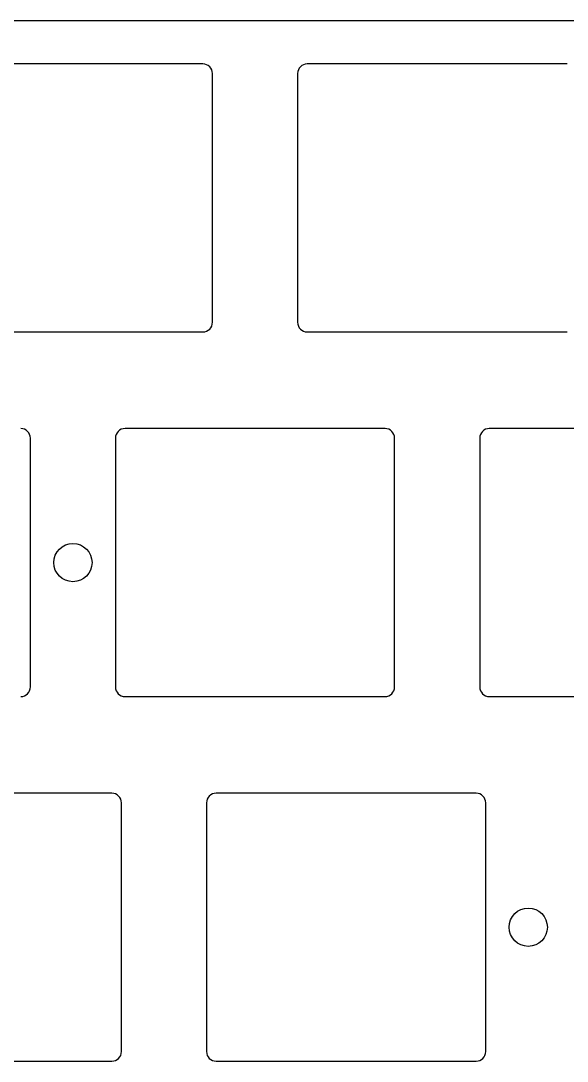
# Model space of a CAD drawing. Header units: millimetres. Extents: x -9 to 276, y -90 to 14.
# Drawn here: x 206.8 to 235.4, y -45.1 to 9.3 of the extents above; entities that cross this region are included whole.
import ezdxf

# ---------------------------------------------------------------- set-up
doc = ezdxf.new("R2010")
doc.units = ezdxf.units.MM
doc.layers.add('BLACK', color=7, linetype='CONTINUOUS')

msp = doc.modelspace()

# ---------------------------------------------------------------- linework, layer by layer
at = {"layer": 'BLACK', "linetype": 'Continuous'}
for p, q in [((213.713155, 9.249999), (205.285171, 9.25)), ((232.676119, 9.250001), (213.713155, 9.249999)), ((233.817408, 9.250002), (232.676119, 9.250001)), ((239.523856, 9.250001), (233.817408, 9.250002)), ((216.35145, 6.99795), (202.75145, 6.99795)), ((235.40145, 6.99795), (221.80145, 6.99795)), ((216.85145, -6.50205), (216.85145, 6.49795)), ((221.30145, 6.49795), (221.30145, -6.50205)), ((202.75145, -7.00205), (216.35145, -7.00205)), ((221.80145, -7.00205), (235.40145, -7.00205)), ((225.87645, -12.05205), (212.27645, -12.05205)), ((244.92645, -12.05205), (231.32645, -12.05205)), ((207.32645, -25.55205), (207.32645, -12.55205)), ((211.77645, -12.55205), (211.77645, -25.55205)), ((226.37645, -25.55205), (226.37645, -12.55205)), ((230.82645, -12.55205), (230.82645, -25.55205)), ((212.27645, -26.05205), (225.87645, -26.05205)), ((231.32645, -26.05205), (244.92645, -26.05205)), ((211.58895, -31.10205), (197.98895, -31.10205)), ((230.63895, -31.10205), (217.03895, -31.10205)), ((212.08895, -44.60205), (212.08895, -31.60205)), ((216.53895, -31.60205), (216.53895, -44.60205)), ((231.13895, -44.60205), (231.13895, -31.60205)), ((197.98895, -45.10205), (211.58895, -45.10205)), ((217.03895, -45.10205), (230.63895, -45.10205))]:
    msp.add_line(p, q, dxfattribs=at)
at = {"layer": 'BLACK'}
for centre in [(209.55145, -19.05205), (233.36395, -38.10205)]:
    msp.add_circle(centre, 1, dxfattribs=at)
for centre, start, end in [((216.3514, 6.4979), 0.005729, 89.994271), ((221.8015, 6.4979), 90.005729, 179.994271), ((216.3514, -6.502), 270.005729, 359.994271), ((221.8015, -6.502), 180.005729, 269.994271), ((206.8264, -12.5521), 0.005729, 89.994271), ((212.2765, -12.5521), 90.005729, 179.994271), ((225.8764, -12.5521), 0.005729, 89.994271), ((231.3265, -12.5521), 90.005729, 179.994271), ((206.8264, -25.552), 270.005729, 359.994271), ((212.2765, -25.552), 180.005729, 269.994271), ((225.8764, -25.552), 270.005729, 359.994271), ((231.3265, -25.552), 180.005729, 269.994271), ((211.5889, -31.6021), 0.005729, 89.994271), ((217.039, -31.6021), 90.005729, 179.994271), ((230.6389, -31.6021), 0.005729, 89.994271), ((211.5889, -44.602), 270.005729, 359.994271), ((217.039, -44.602), 180.005729, 269.994271), ((230.6389, -44.602), 270.005729, 359.994271)]:
    msp.add_arc(centre, 0.50005, start, end, dxfattribs=at)

doc.saveas('drawing.dxf')
